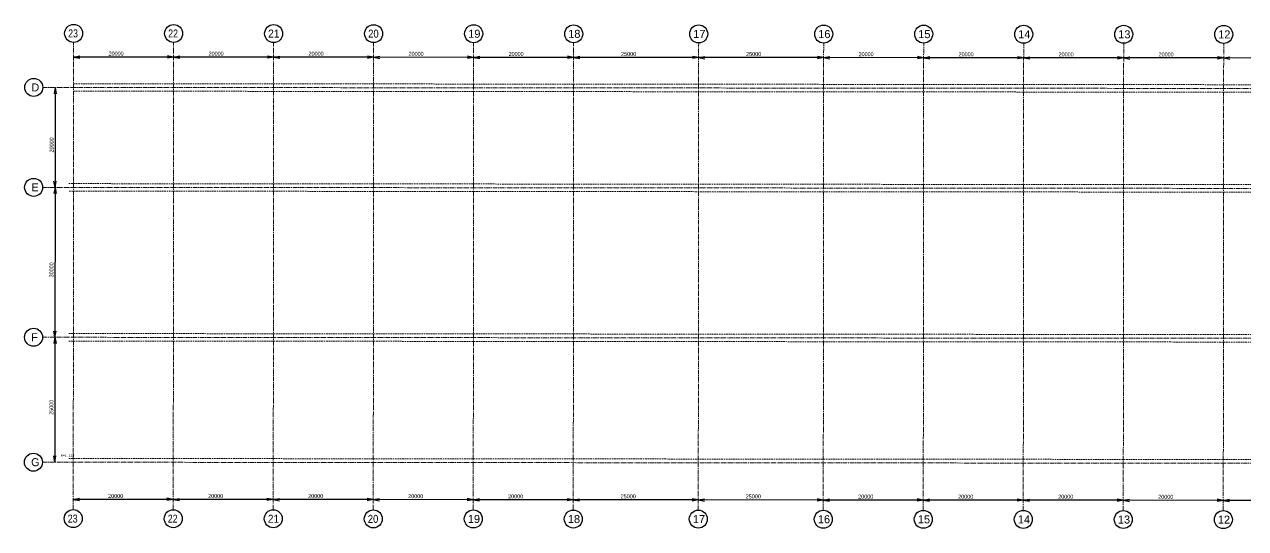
# Model space of a CAD drawing. Header units: millimetres. Extents: x -1487388 to 1863726, y -1887513 to 1367480.
# Drawn here: x -279792 to -35571, y -12919 to 87971 of the extents above; entities that cross this region are included whole.
import ezdxf
from ezdxf.enums import TextEntityAlignment as Align

# ---------------------------------------------------------------- set-up
doc = ezdxf.new("R2010")
doc.units = ezdxf.units.MM
doc.header["$LTSCALE"] = 50
doc.linetypes.add('CENTER', pattern=[9.525, 6.35, -3.175])
doc.linetypes.add('CENTER2', pattern=[28.575, 19.05, -3.175, 3.175, -3.175])
doc.layers.add('一点鎖線', color=6, linetype='CENTER', lineweight=20)
doc.layers.add('注釈', color=9, linetype='Continuous', lineweight=25)
for name, color, linetype in [('寸法', 7, 'Continuous'), ('文字', 7, 'Continuous'), ('通り芯', 7, 'Continuous')]:
    doc.layers.add(name, color=color, linetype=linetype)
doc.styles.add('MSゴシック', font='')
doc.styles.get("Standard").update_dxf_attribs({"font": 'MS UI Gothic.ttf'})
doc.styles.get('MSゴシック').set_extended_font_data('MS Gothic')

msp = doc.modelspace()

# ---------------------------------------------------------------- linework, layer by layer
at = {"layer": '一点鎖線'}
for p, q in [((-269955.7, 76109.3), (203152.5, 75699.4)), ((-269957, 74609.3), (203151.2, 74199.4)), ((-270932.8, 56110.1), (203135.2, 55699.4)), ((-270869.6, 54610), (203133.9, 54199.4)), ((-270895.6, 24610), (203107.9, 24199.4)), ((-270894.3, 26110), (203109.2, 25699.4)), ((-270916, 1110.1), (203087.5, 699.4))]:
    msp.add_line(p, q, dxfattribs=at)
at = {"layer": '寸法'}
for p, q in [((-269951.1, 81449.6), (-268699.7, 81673.3)), ((-249951.1, 81432.3), (-269951.1, 81449.6)), ((-269951.1, 81449.6), (-268700.1, 81223.7)), ((-249951.1, 81432.3), (-251202.5, 81208.6)), ((-249951.1, 81432.3), (-251202.1, 81658.2)), ((-249951.1, 81432.3), (-248699.7, 81656)), ((-229951.1, 81415), (-249951.1, 81432.3)), ((-249951.1, 81432.3), (-248700.1, 81206.4)), ((-229951.1, 81415), (-231202.5, 81191.2)), ((-229951.1, 81415), (-231202.1, 81640.8)), ((-229951.1, 81415), (-228699.7, 81638.7)), ((-209951.1, 81397.6), (-229951.1, 81415)), ((-229951.1, 81415), (-228700.1, 81189.1)), ((-209951.1, 81397.6), (-211202.5, 81173.9)), ((-209951.1, 81397.6), (-211202.1, 81623.5)), ((-209951.1, 81397.6), (-208699.7, 81621.4)), ((-189951.1, 81380.3), (-209951.1, 81397.6)), ((-209951.1, 81397.6), (-208700.1, 81171.8)), ((-189951.1, 81380.3), (-191202.5, 81156.6)), ((-189951.1, 81380.3), (-191202.1, 81606.2)), ((-189951.1, 81380.3), (-188699.7, 81604)), ((-169951.2, 81363), (-189951.1, 81380.3)), ((-189951.1, 81380.3), (-188700.1, 81154.4)), ((-169951.2, 81363), (-171202.6, 81139.3)), ((-169951.2, 81363), (-171202.2, 81588.9)), ((-169951.2, 81363), (-168699.8, 81586.7)), ((-144951.2, 81341.3), (-169951.2, 81363)), ((-169951.2, 81363), (-168700.2, 81137.1)), ((-144951.2, 81341.3), (-146202.5, 81117.6)), ((-144951.2, 81341.3), (-146202.2, 81567.2)), ((-144951.2, 81341.3), (-143699.8, 81565)), ((-119951.1, 81319.7), (-144951.2, 81341.3)), ((-144951.2, 81341.3), (-143700.1, 81115.4)), ((-119951.1, 81319.7), (-121202.5, 81095.9)), ((-119951.1, 81319.7), (-121202.1, 81545.5)), ((-119951.1, 81319.7), (-118699.7, 81543.4)), ((-99951.1, 81302.3), (-119951.1, 81319.7)), ((-119951.1, 81319.7), (-118700.1, 81093.8)), ((-99951.1, 81302.3), (-101202.5, 81078.6)), ((-99951.1, 81302.3), (-101202.2, 81528.2)), ((-99951.1, 81302.3), (-98699.8, 81526.1)), ((-79951.2, 81285), (-99951.1, 81302.3)), ((-99951.1, 81302.3), (-98700.1, 81076.5)), ((-79951.2, 81285), (-81202.5, 81061.3)), ((-79951.2, 81285), (-81202.2, 81510.9)), ((-79951.2, 81285), (-78699.8, 81508.7)), ((-59951.2, 81267.7), (-79951.2, 81285)), ((-79951.2, 81285), (-78700.1, 81059.1)), ((-59951.2, 81267.7), (-61202.6, 81044)), ((-59951.2, 81267.7), (-61202.2, 81493.6)), ((-59951.2, 81267.7), (-58699.8, 81491.4)), ((-39951.2, 81250.4), (-59951.2, 81267.7)), ((-59951.2, 81267.7), (-58700.2, 81041.8)), ((-39951.2, 81250.4), (-41202.6, 81026.6)), ((-39951.2, 81250.4), (-41202.2, 81476.2)), ((-39951.2, 81250.4), (-38699.8, 81474.1)), ((-19951.2, 81233), (-39951.2, 81250.4)), ((-39951.2, 81250.4), (-38700.2, 81024.5)), ((-273651.1, 75362.5), (-273876.9, 74111.4)), ((-273651.1, 75362.5), (-273668.4, 55362.4)), ((-273651.1, 75362.5), (-273427.3, 74111.1)), ((-273668.4, 55362.4), (-273892.1, 56613.8)), ((-273668.4, 55362.4), (-273442.5, 56613.4)), ((-273668.4, 55362.4), (-273894.3, 54111.4)), ((-273668.4, 55362.4), (-273694.4, 25362.4)), ((-273668.4, 55362.4), (-273444.7, 54111)), ((-273694.4, 25362.4), (-273920.3, 24111.4)), ((-273694.4, 25362.4), (-273918.1, 26613.8)), ((-273694.4, 25362.4), (-273716, 362.5)), ((-273694.4, 25362.4), (-273468.5, 26613.5)), ((-273694.4, 25362.4), (-273470.7, 24111.1)), ((-273716, 362.5), (-273939.7, 1613.9)), ((-273716, 362.5), (-273490.1, 1613.5)), ((-270027.7, -7071.7), (-268776.4, -6848)), ((-250027.8, -7089), (-270027.7, -7071.7)), ((-270027.7, -7071.7), (-268776.7, -7297.6)), ((-250027.8, -7089), (-251279.2, -7312.8)), ((-250027.8, -7089), (-251278.8, -6863.2)), ((-250027.8, -7089), (-248776.4, -6865.3)), ((-230027.8, -7106.4), (-250027.8, -7089)), ((-250027.8, -7089), (-248776.8, -7314.9)), ((-230027.8, -7106.4), (-231279.2, -7330.1)), ((-230027.8, -7106.4), (-231278.8, -6880.5)), ((-230027.8, -7106.4), (-228776.4, -6882.7)), ((-210027.8, -7123.7), (-230027.8, -7106.4)), ((-230027.8, -7106.4), (-228776.8, -7332.3)), ((-210027.8, -7123.7), (-211279.2, -7347.4)), ((-210027.8, -7123.7), (-211278.8, -6897.8)), ((-210027.8, -7123.7), (-208776.4, -6900)), ((-190027.8, -7141), (-210027.8, -7123.7)), ((-210027.8, -7123.7), (-208776.8, -7349.6)), ((-190027.8, -7141), (-191279.2, -7364.7)), ((-190027.8, -7141), (-191278.8, -6915.1)), ((-190027.8, -7141), (-188776.4, -6917.3)), ((-170027.9, -7158.4), (-190027.8, -7141)), ((-190027.8, -7141), (-188776.8, -7366.9)), ((-170027.9, -7158.4), (-171279.3, -7382.1)), ((-170027.9, -7158.4), (-171278.9, -6932.5)), ((-170027.9, -7158.4), (-168776.5, -6934.6)), ((-145027.8, -7180), (-170027.9, -7158.4)), ((-170027.9, -7158.4), (-168776.9, -7384.2)), ((-145027.8, -7180), (-146279.2, -7403.7)), ((-145027.8, -7180), (-146278.8, -6954.1)), ((-145027.8, -7180), (-143776.5, -6956.3)), ((-120027.8, -7201.7), (-145027.8, -7180)), ((-145027.8, -7180), (-143776.8, -7405.9)), ((-120027.8, -7201.7), (-121279.2, -7425.4)), ((-120027.8, -7201.7), (-121278.8, -6975.8)), ((-120027.8, -7201.7), (-118776.4, -6978)), ((-100027.8, -7219), (-120027.8, -7201.7)), ((-120027.8, -7201.7), (-118776.8, -7427.6)), ((-100027.8, -7219), (-101279.2, -7442.7)), ((-100027.8, -7219), (-101278.8, -6993.1)), ((-100027.8, -7219), (-98776.4, -6995.3)), ((-80027.8, -7236.3), (-100027.8, -7219)), ((-100027.8, -7219), (-98776.8, -7444.9)), ((-80027.8, -7236.3), (-81279.2, -7460)), ((-80027.8, -7236.3), (-81278.8, -7010.4)), ((-80027.8, -7236.3), (-78776.5, -7012.6)), ((-60027.9, -7253.7), (-80027.8, -7236.3)), ((-80027.8, -7236.3), (-78776.8, -7462.2)), ((-60027.9, -7253.7), (-61279.2, -7477.4)), ((-60027.9, -7253.7), (-61278.9, -7027.8)), ((-60027.9, -7253.7), (-58776.5, -7029.9)), ((-40027.9, -7271), (-60027.9, -7253.7)), ((-60027.9, -7253.7), (-58776.8, -7479.5)), ((-40027.9, -7271), (-41279.3, -7494.7)), ((-40027.9, -7271), (-41278.9, -7045.1)), ((-40027.9, -7271), (-38776.5, -7047.3)), ((-20027.9, -7288.3), (-40027.9, -7271)), ((-40027.9, -7271), (-38776.9, -7496.9))]:
    msp.add_line(p, q, dxfattribs=at)
at = {"layer": '注釈', "color": 7}
for centre in [(-269947, 86171.4), (-249947, 86154.1), (-229947, 86136.8), (-209947, 86119.4), (-189947, 86102.1), (-169947.1, 86084.8), (-144947.1, 86063.1), (-119947, 86041.5), (-99947.1, 86024.1), (-79947.1, 86006.8), (-59947.1, 85989.5), (-39947.1, 85972.2), (-277927.2, 75366.2), (-277944.6, 55366.1), (-277970.6, 25366.2), (-277992.2, 366.2), (-270018.9, -10920.2), (-250018.9, -10937.5), (-230019, -10954.8), (-210019, -10972.2), (-190019, -10989.5), (-170019, -11006.8), (-145019, -11028.5), (-120019, -11050.1), (-100019, -11067.5), (-80019, -11084.8), (-60019, -11102.1), (-40019.1, -11119.5)]:
    msp.add_circle(centre, 1800, dxfattribs=at)
at = {"layer": '通り芯', "color": 8, "linetype": 'CENTER2', "lineweight": 13}
for p, q in [((-270029.5, -9120.2), (-269948.6, 84325.8)), ((-250029.5, -9137.5), (-249948.6, 84308.5)), ((-230029.5, -9154.9), (-229948.6, 84291.2)), ((-210029.6, -9172.2), (-209948.6, 84273.8)), ((-190029.6, -9189.5), (-189948.6, 84256.5)), ((-170029.6, -9206.9), (-169948.7, 84239.2)), ((-145029.6, -9228.5), (-144948.7, 84217.5)), ((-120029.6, -9250.2), (-119948.6, 84195.9)), ((-100029.6, -9267.5), (-99948.7, 84178.5)), ((-80029.6, -9284.8), (-79948.7, 84161.2)), ((-60029.6, -9302.2), (-59948.7, 84143.9)), ((-40029.6, -9319.5), (-39948.7, 84126.5)), ((-276127.2, 75364.6), (213436.8, 74940.5)), ((-276144.6, 55364.6), (213419.5, 54940.4)), ((-276170.6, 25364.6), (213393.5, 24940.5)), ((-276192.2, 364.6), (213371.8, -59.5))]:
    msp.add_line(p, q, dxfattribs=at)

# ---------------------------------------------------------------- texts
at = {"layer": '寸法'}
for s, rotation, width, p in [('20000', 359.950361, 0.929941, (-262967.9, 81743.6)), ('20000', 359.950361, 0.929941, (-242968, 81726.2)), ('20000', 359.950361, 0.929941, (-222968, 81708.9)), ('20000', 359.950361, 0.929941, (-202968, 81691.6)), ('20000', 359.950361, 0.929941, (-182968, 81674.3)), ('25000', 359.950361, 0.893233, (-160468, 81654.8)), ('25000', 359.950361, 0.893233, (-135468, 81633.1)), ('20000', 359.950361, 0.929941, (-112968, 81613.6)), ('20000', 359.950361, 0.929941, (-92968, 81596.3)), ('20000', 359.950361, 0.929941, (-72968, 81579)), ('20000', 359.950361, 0.929941, (-52968, 81561.6)), ('20000', 89.950364, 0.929941, (-273962.3, 62345.6)), ('30000', 89.950364, 0.929941, (-273984, 37345.6)), ('25000', 89.950364, 0.893233, (-274007.8, 9845.6)), ('20000', 359.950361, 0.929941, (-263044.6, -6777.8)), ('20000', 359.950361, 0.929941, (-243044.6, -6795.1)), ('20000', 359.950361, 0.929941, (-223044.7, -6812.4)), ('20000', 359.950361, 0.929941, (-203044.7, -6829.7)), ('20000', 359.950361, 0.929941, (-183044.7, -6847.1)), ('25000', 359.950361, 0.893233, (-160544.7, -6866.6)), ('25000', 359.950361, 0.893233, (-135544.7, -6888.2)), ('20000', 359.950361, 0.929941, (-113044.7, -6907.7)), ('20000', 359.950361, 0.929941, (-93044.7, -6925)), ('20000', 359.950361, 0.929941, (-73044.7, -6942.4)), ('20000', 359.950361, 0.929941, (-53044.7, -6959.7))]:
    msp.add_text(s, height=800, rotation=rotation, dxfattribs=dict(at, width=width)).set_placement(p)
at = {"layer": '文字', "style": 'MSゴシック'}
msp.add_text('X=1.110', height=500, dxfattribs=at).set_placement((-271168.8, 1714.2), align=Align.MIDDLE_CENTER)
at = {"layer": '注釈', "color": 7}
for s, width, p in [('23', 0.822857, (-271044.8, 85372.4)), ('22', 0.822857, (-251044.8, 85355)), ('21', 0.949451, (-231044.8, 85337.7)), ('20', 0.881633, (-211044.9, 85320.4)), ('19', 1.028572, (-191044.9, 85303.1)), ('18', 1.028572, (-171044.9, 85285.7)), ('17', 1.028572, (-146044.9, 85264.1)), ('16', 1.028572, (-121044.9, 85242.4)), ('15', 1.028572, (-101044.9, 85225.1)), ('14', 1.028572, (-81044.9, 85207.8)), ('13', 1.028572, (-61044.9, 85190.4)), ('12', 1.028572, (-41044.9, 85173.1)), ('23', 0.822857, (-271116.8, -11719.2)), ('22', 0.822857, (-251116.8, -11736.6)), ('21', 0.949451, (-231116.8, -11753.9)), ('20', 0.881633, (-211116.8, -11771.2)), ('19', 1.028572, (-191116.9, -11788.5)), ('18', 1.028572, (-171116.9, -11805.9)), ('17', 1.028572, (-146116.9, -11827.5)), ('16', 1.028572, (-121116.9, -11849.2)), ('15', 1.028572, (-101116.9, -11866.5)), ('14', 1.028572, (-81116.9, -11883.8)), ('13', 1.028572, (-61116.9, -11901.2)), ('12', 1.028572, (-41116.9, -11918.5))]:
    msp.add_text(s, height=1600, rotation=359.950361, dxfattribs=dict(at, width=width)).set_placement(p)
for s, p in [('D', (-278385.1, 74566.6)), ('E', (-278402.4, 54566.5)), ('F', (-278428.4, 24566.5)), ('G', (-278450.1, -433.4))]:
    msp.add_text(s, height=1600, rotation=359.950361, dxfattribs=at).set_placement(p)

doc.saveas('drawing.dxf')
